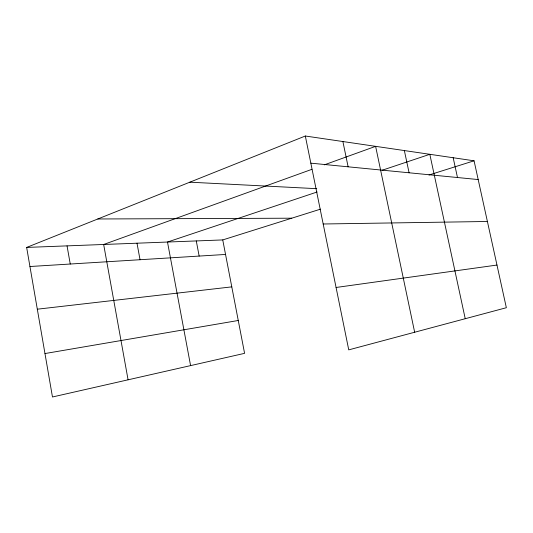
<?xml version="1.0" encoding="UTF-8"?>
<svg xmlns="http://www.w3.org/2000/svg" width="533" height="533" viewBox="0 0 533 533"><rect width="100%" height="100%" fill="white"/><g stroke="black" fill="none" stroke-linecap="round" stroke-linejoin="round"><path stroke-width="0.8" d="M26.65 247.425L222.747 239.923L244.587 353.346L52.467 396.985L26.65 247.425L305.322 136.015L474.064 160.806L506.35 307.714L348.749 349.868L305.322 136.015M311.925 169.321L103.662 244.48L128.08 379.809M324.331 164.85L375.612 146.342L414.654 332.239M317.115 191.993L167.489 242.035L190.587 365.611M382.054 170.28L429.818 154.303L465.229 318.714M222.747 239.923L320.5 209.149M428.992 174.997L474.064 160.806M44.972 353.552L238.264 320.486M336.076 287.474L496.976 265.054M37.31 309.193L231.788 286.867M29.948 266.513L225.546 254.448M323.185 223.993L487.402 221.481M97.799 218.983L291.758 218.197M189.848 182.179L316.735 188.675M310.832 163.158L478.188 179.554M453.177 157.735L457.481 177.529M404.36 150.566L409.091 172.785M342.892 141.538L348.122 166.809M196.284 240.936L199.155 256.073M137.001 243.201L140.039 259.724M67.045 245.88L70.249 264.028"/></g></svg>
